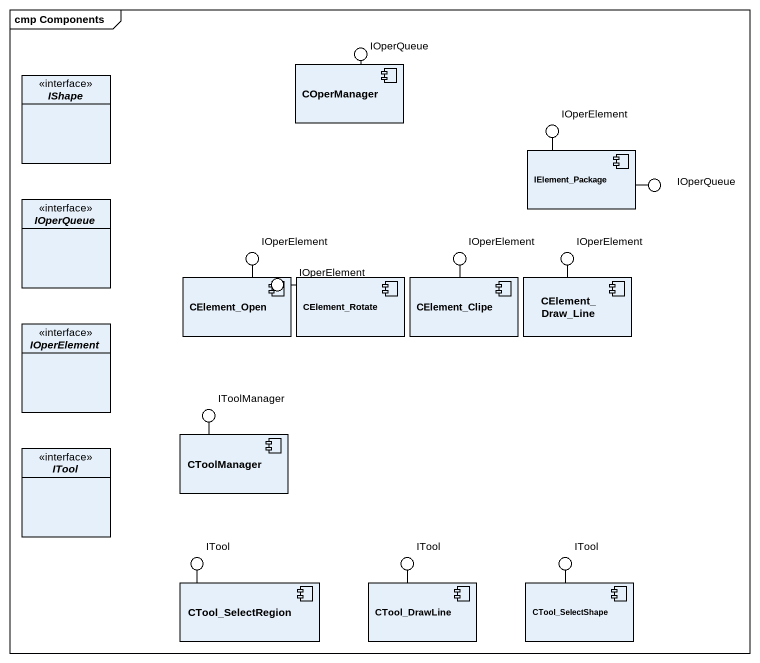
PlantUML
@startuml
mainframe cmp Components
allowmixing
hide circle
hide empty members
() IOperQueue
interface IShape
component COperManager
() IOperElement
component IElement_Package
() "IOperQueue" as IOperQueue_2
interface "IOperQueue" as IOperQueue_3
component CElement_Open
() "IOperElement" as IOperElement_2
() "IOperElement" as IOperElement_3
component CElement_Rotate
component CElement_Clipe
() "IOperElement" as IOperElement_4
component CElement_Draw_Line
() "IOperElement" as IOperElement_5
interface "IOperElement" as IOperElement_6
() IToolManager
interface ITool
component CToolManager
() "ITool" as ITool_2
() "ITool" as ITool_3
() "ITool" as ITool_4
component CTool_SelectRegion
component CTool_DrawLine
component CTool_SelectShape
COperManager -up- IOperQueue
IElement_Package -up- IOperElement
IElement_Package -right- IOperQueue_2
CElement_Open -up- IOperElement_2
CElement_Rotate -left- IOperElement_3
CElement_Clipe -up- IOperElement_4
CElement_Draw_Line -up- IOperElement_5
CToolManager -up- IToolManager
CTool_SelectRegion -up- ITool_2
CTool_DrawLine -up- ITool_3
CTool_SelectShape -up- ITool_4
@enduml
